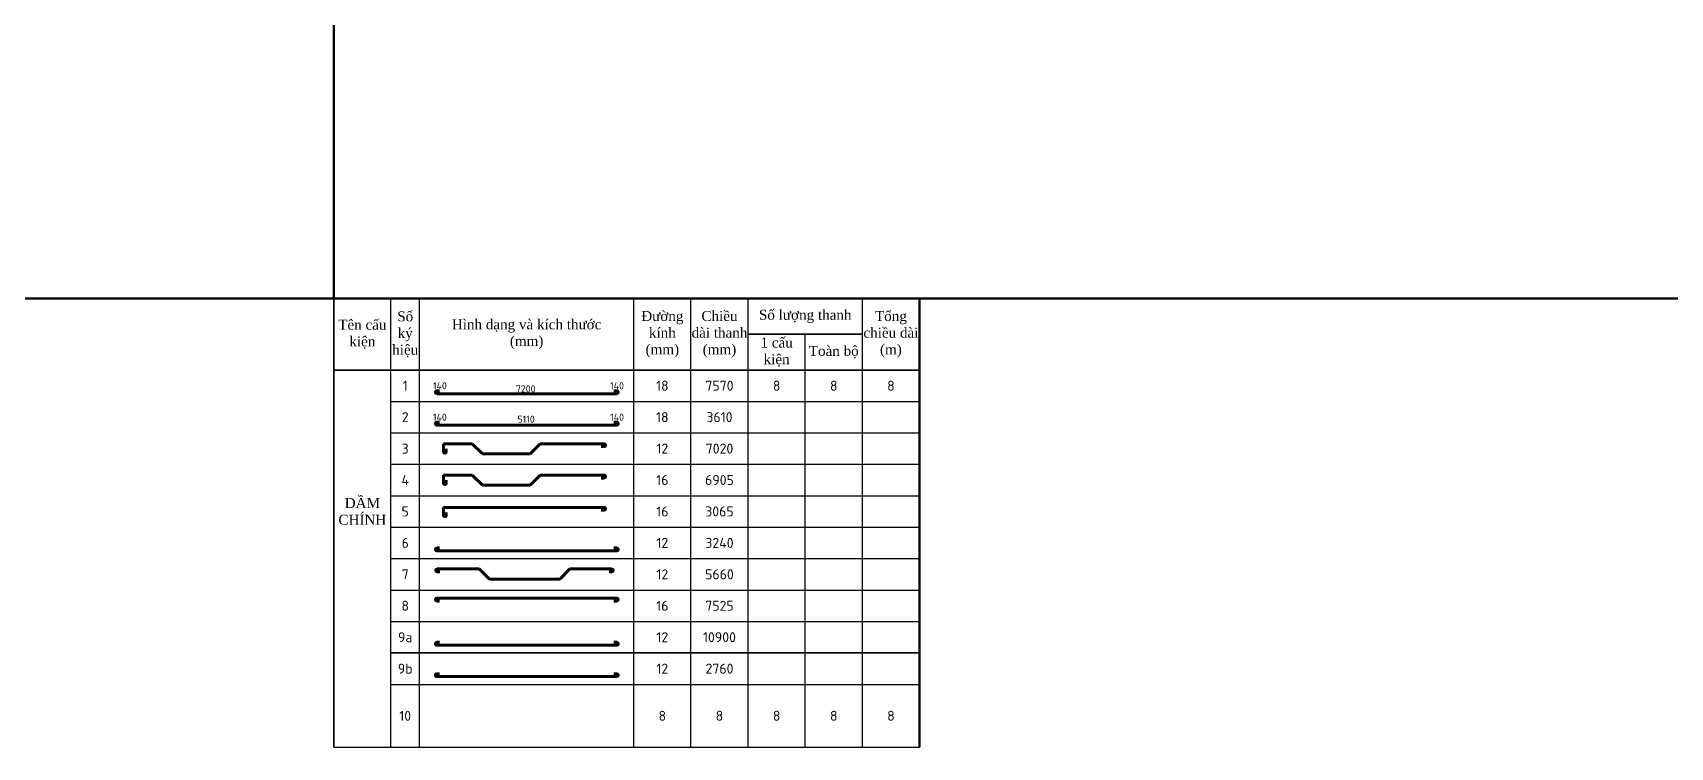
# Model space of a CAD drawing. Header units: millimetres. Extents: x 0 to 4970, y -594 to 1412.
# Drawn here: x 3251 to 3824, y -17 to 233 of the extents above; entities that cross this region are included whole.
import ezdxf

# ---------------------------------------------------------------- set-up
doc = ezdxf.new("R2010")
doc.units = ezdxf.units.MM
doc.header["$LTSCALE"] = 0.35
doc.header["$PDMODE"] = 3
doc.layers.get('0').update_dxf_attribs({"lineweight": 50})
for name, color, linetype, lineweight in [('0.35', 7, 'Continuous', 35), ('Cot thep', 2, 'Continuous', 70), ('Kich Thuoc', 1, 'Continuous', 20), ('Text', 40, 'Continuous', 20)]:
    doc.layers.add(name, color=color, linetype=linetype, lineweight=lineweight)
doc.styles.get("Standard").update_dxf_attribs({"font": 'isocpeur.ttf'})
doc.styles.add('vNTNS', font='times.ttf')
doc.dimstyles.new('Dim50KT', dxfattribs={"dimtxt": 2.5, "dimasz": 1.5, "dimexe": 1.25, "dimexo": 0.625, "dimtad": 1, "dimlfac": 50, "dimtxsty": 'Standard', "dimblk": 'ARCHTICK', "dimcen": 2.5, "dimse1": 1, "dimse2": 1, "dimsd1": 1, "dimsd2": 1, "dimadec": 0, "dimazin": 0, "dimtfac": 1, "dimtmove": 0, "dimatfit": 3, "dimfxl": 1, "dimarcsym": 0})

# ---------------------------------------------------------------- blocks, each defined once
blk = doc.blocks.new('*D715')
at = {"layer": 'Defpoints', "color": 0}
for p in [(3351.46, 112.05), (3495.04, 112.05), (3495.04, 106.18)]:
    blk.add_point(p, dxfattribs=at)
at = {"layer": 'Kich Thuoc', "color": 0, "insert": (3423.25, 108.06), "char_height": 2.5, "attachment_point": 5}
blk.add_mtext('7200', dxfattribs=at)
blk = doc.blocks.new('_ArchTick')
at = {"color": 0, "linetype": 'ByBlock', "const_width": 0.15}
blk.add_lwpolyline([(-0.5, -0.5), (0.5, 0.5)], dxfattribs=at)
blk = doc.blocks.new('*D716')
at = {"layer": 'Defpoints', "color": 0}
for p in [(3372.27, 99.59), (3474.51, 99.59), (3474.51, 95.54)]:
    blk.add_point(p, dxfattribs=at)
at = {"layer": 'Kich Thuoc', "color": 0, "insert": (3423.39, 97.41), "char_height": 2.5, "attachment_point": 5}
blk.add_mtext('5110', dxfattribs=at)

msp = doc.modelspace()

# ---------------------------------------------------------------- linework, layer by layer
msp.add_line((3561.07698, -17.361783), (3561.07698, 139.638217))
for points in [[(2818.034468, 580.785388), (3356.07698, 580.785388), (3356.07698, 139.638217), (2818.034468, 139.638217)], [(3356.07698, 580.785388), (3894.119492, 580.785388), (3894.119492, 139.638217), (3356.07698, 139.638217)]]:
    msp.add_lwpolyline(points, close=True)
at = {"layer": '0.35'}
for p, q in [((3356.07698, -17.361783), (3356.07698, 139.638217)), ((3541.07698, 127.138217), (3501.07698, 127.138217)), ((3356.07698, 114.638217), (3561.07698, 114.638217)), ((3376.07698, 15.638217), (3561.07698, 15.638217))]:
    msp.add_line(p, q, dxfattribs=at)
at = {"layer": '0.35', "lineweight": 25}
for p, q in [((3376.07698, -17.361783), (3376.07698, 139.638217)), ((3386.07698, -17.361783), (3386.07698, 139.638217)), ((3461.07698, -17.361783), (3461.07698, 139.638217)), ((3481.07698, -17.361783), (3481.07698, 139.638217)), ((3501.07698, -17.361783), (3501.07698, 139.638217)), ((3541.07698, -17.361783), (3541.07698, 139.638217)), ((3521.07698, 114.638217), (3521.07698, 127.138217)), ((3521.07698, 114.638217), (3521.07698, 127.138217)), ((3521.07698, -17.361783), (3521.07698, 114.638217)), ((3376.07698, 103.638217), (3561.07698, 103.638217)), ((3376.07698, 92.638217), (3561.07698, 92.638217)), ((3376.07698, 81.638217), (3561.07698, 81.638217)), ((3376.07698, 70.638217), (3561.07698, 70.638217)), ((3376.07698, 59.638217), (3561.07698, 59.638217)), ((3376.07698, 48.638217), (3561.07698, 48.638217)), ((3376.07698, 37.638217), (3561.07698, 37.638217)), ((3376.07698, 26.638217), (3561.07698, 26.638217)), ((3376.07698, 4.638217), (3561.07698, 4.638217)), ((3356.07698, -17.361783), (3561.07698, -17.361783))]:
    msp.add_line(p, q, dxfattribs=at)
at = {"layer": 'Cot thep'}
for p, q in [((3392.116774, 107.357118), (3393.116774, 107.357118)), ((3392.116774, 106.357118), (3455.116774, 106.357118)), ((3455.116774, 107.357118), (3454.116774, 107.357118)), ((3392.116774, 96.357118), (3393.116774, 96.357118)), ((3392.116774, 95.357118), (3455.116774, 95.357118)), ((3455.116774, 96.357118), (3454.116774, 96.357118)), ((3394.449348, 86.064145), (3394.449348, 88.821017)), ((3394.449348, 88.821017), (3404.539551, 88.821017)), ((3395.449348, 86.064145), (3395.449348, 87.064145)), ((3404.539551, 88.821017), (3408.075085, 85.285483)), ((3424.773179, 85.285483), (3428.308712, 88.821017)), ((3428.308712, 88.821017), (3450.712549, 88.821017)), ((3450.712549, 87.821017), (3449.712549, 87.821017)), ((3408.075085, 85.285483), (3424.773179, 85.285483)), ((3394.449348, 75.064145), (3394.449348, 77.821017)), ((3394.449348, 77.821017), (3404.539551, 77.821017)), ((3395.449348, 75.064145), (3395.449348, 76.064145)), ((3404.539551, 77.821017), (3408.075085, 74.285483)), ((3424.773179, 74.285483), (3428.308712, 77.821017)), ((3428.308712, 77.821017), (3450.712549, 77.821017)), ((3450.712549, 76.821017), (3449.712549, 76.821017)), ((3408.075085, 74.285483), (3424.773179, 74.285483)), ((3394.449348, 63.823868), (3394.449348, 66.580739)), ((3394.449348, 66.580739), (3450.712549, 66.580739)), ((3395.449348, 63.823868), (3395.449348, 64.823868)), ((3450.712549, 65.580739), (3449.712549, 65.580739)), ((3392.116774, 52.357118), (3393.116774, 52.357118)), ((3455.116774, 52.357118), (3454.116774, 52.357118)), ((3392.116774, 51.357118), (3455.116774, 51.357118)), ((3392.254794, 45.036591), (3406.995957, 45.036591)), ((3392.254794, 44.036591), (3393.254794, 44.036591)), ((3406.995957, 45.036591), (3410.531491, 41.501057)), ((3410.531491, 41.501057), (3435.154061, 41.501057)), ((3438.689595, 45.036591), (3435.154061, 41.501057)), ((3453.430759, 45.036591), (3438.689595, 45.036591)), ((3453.430759, 44.036591), (3452.430759, 44.036591)), ((3392.116774, 34.796026), (3455.116774, 34.796026)), ((3392.116774, 33.796026), (3393.116774, 33.796026)), ((3455.116774, 33.796026), (3454.116774, 33.796026)), ((3392.116774, 19.357118), (3393.116774, 19.357118)), ((3392.116774, 18.357118), (3455.116774, 18.357118)), ((3455.116774, 19.357118), (3454.116774, 19.357118)), ((3392.116774, 8.357118), (3393.116774, 8.357118)), ((3392.116774, 7.357118), (3455.116774, 7.357118)), ((3455.116774, 8.357118), (3454.116774, 8.357118))]:
    msp.add_line(p, q, dxfattribs=at)
for centre, start, end in [((3392.116774, 106.857118), 90, 270), ((3455.116774, 106.857118), 270, 90), ((3392.116774, 95.857118), 90, 270), ((3455.116774, 95.857118), 270, 90), ((3394.949348, 86.064145), 180, 0), ((3450.712549, 88.321017), 270, 90), ((3394.949348, 75.064145), 180, 0), ((3450.712549, 77.321017), 270, 90), ((3394.949348, 63.823868), 180, 0), ((3450.712549, 66.080739), 270, 90), ((3392.116774, 51.857118), 90, 270), ((3455.116774, 51.857118), 270, 90), ((3392.254794, 44.536591), 90, 270), ((3453.430759, 44.536591), 270, 90), ((3392.116774, 34.296026), 90, 270), ((3455.116774, 34.296026), 270, 90), ((3392.116774, 18.857118), 90, 270), ((3455.116774, 18.857118), 270, 90), ((3392.116774, 7.857118), 90, 270), ((3455.116774, 7.857118), 270, 90)]:
    msp.add_arc(centre, 0.5, start, end, dxfattribs=at)

# ---------------------------------------------------------------- texts
at = {"layer": 'Kich Thuoc', "char_height": 2.5, "width": 3.45107973, "attachment_point": 1}
for insert in [(3390.793748, 110.368267), (3452.793748, 110.368267), (3390.793748, 99.368267), (3452.793748, 99.368267)]:
    msp.add_mtext('140', dxfattribs=dict(at, insert=insert))
at = {"layer": 'Text', "char_height": 3.5, "attachment_point": 5, "style": 'vNTNS'}
for s, insert, width in [('Tên cấu kiện', (3366.07698, 127.138217), 20), ('Số ký hiệu', (3381.07698, 127.138217), 10), ('Hình dạng và kích thước\\P(mm)', (3423.57698, 127.138217), 75), ('Đường kính (mm)', (3471.07698, 127.138217), 20), ('Chiều dài thanh\\P(mm)', (3491.07698, 127.138217), 20), ('Số lượng thanh', (3521.07698, 133.388217), 40), ('Tổng chiều dài\\P(m)', (3551.07698, 127.138217), 20), ('1 cấu kiện', (3511.07698, 120.888217), 20), ('Toàn bộ', (3531.07698, 120.888217), 20), ('DẦM\\PCHÍNH', (3366.07698, 65.138217), 20)]:
    msp.add_mtext(s, dxfattribs=dict(at, insert=insert, width=width))
at = {"layer": 'Text', "char_height": 3.5, "attachment_point": 5}
for s, insert, width in [('1', (3381.07698, 109.138217), 10), ('7570', (3491.07698, 109.138217), 20), ('8', (3511.07698, 109.138217), 20), ('8', (3531.07698, 109.138217), 20), ('8', (3551.07698, 109.138217), 20), ('2', (3381.07698, 98.138217), 10), ('3610', (3491.07698, 98.138217), 20), ('3', (3381.07698, 87.138217), 10), ('7020', (3491.07698, 87.138217), 20), ('4', (3381.07698, 76.138217), 10), ('16', (3471.07698, 76.138217), 20), ('6905', (3491.07698, 76.138217), 20), ('5', (3381.07698, 65.138217), 10), ('16', (3471.07698, 65.138217), 20), ('3065', (3491.07698, 65.138217), 20), ('6', (3381.07698, 54.138217), 10), ('3240', (3491.07698, 54.138217), 20), ('7', (3381.07698, 43.138217), 10), ('5660', (3491.07698, 43.138217), 20), ('8', (3381.07698, 32.138217), 10), ('16', (3471.07698, 32.138217), 20), ('7525', (3491.07698, 32.138217), 20), ('9a', (3381.07698, 21.138217), 10), ('10900', (3491.07698, 21.138217), 20), ('9b', (3381.07698, 10.138217), 10), ('2760', (3491.07698, 10.138217), 20), ('10', (3381.07698, -6.361783), 10), ('8', (3471.07698, -6.361783), 20), ('8', (3491.07698, -6.361783), 20), ('8', (3511.07698, -6.361783), 20), ('8', (3531.07698, -6.361783), 20), ('8', (3551.07698, -6.361783), 20)]:
    msp.add_mtext(s, dxfattribs=dict(at, insert=insert, width=width))
at = {"layer": 'Text', "color": 3, "char_height": 3.5, "width": 20, "attachment_point": 5}
for insert in [(3471.07698, 109.138217), (3471.07698, 98.138217)]:
    msp.add_mtext('18', dxfattribs=dict(at, insert=insert))
at = {"layer": 'Text', "color": 6, "char_height": 3.5, "width": 20, "attachment_point": 5}
for insert in [(3471.07698, 87.138217), (3471.07698, 54.138217), (3471.07698, 43.138217), (3471.07698, 21.138217), (3471.07698, 10.138217)]:
    msp.add_mtext('12', dxfattribs=dict(at, insert=insert))

# ---------------------------------------------------------------- dimensions: what is measured, and where the dimension line sits
at = {"layer": 'Kich Thuoc'}
for base, p1, p2, text, picture, middle in [((3495.038831, 106.182999), (3351.456608, 112.045448), (3495.038831, 112.045448), '7200', '*D715', (3423.24772, 108.057999)), ((3474.508428, 95.539824), (3372.265482, 99.585937), (3474.508428, 99.585937), '5110', '*D716', (3423.386955, 97.414824))]:
    dim = msp.add_linear_dim(base=base, p1=p1, p2=p2, text=text, dimstyle='Dim50KT', dxfattribs=at)
    dim.commit()
    dim.dimension.update_dxf_attribs({"geometry": picture, "text_midpoint": middle})

doc.saveas('drawing.dxf')
